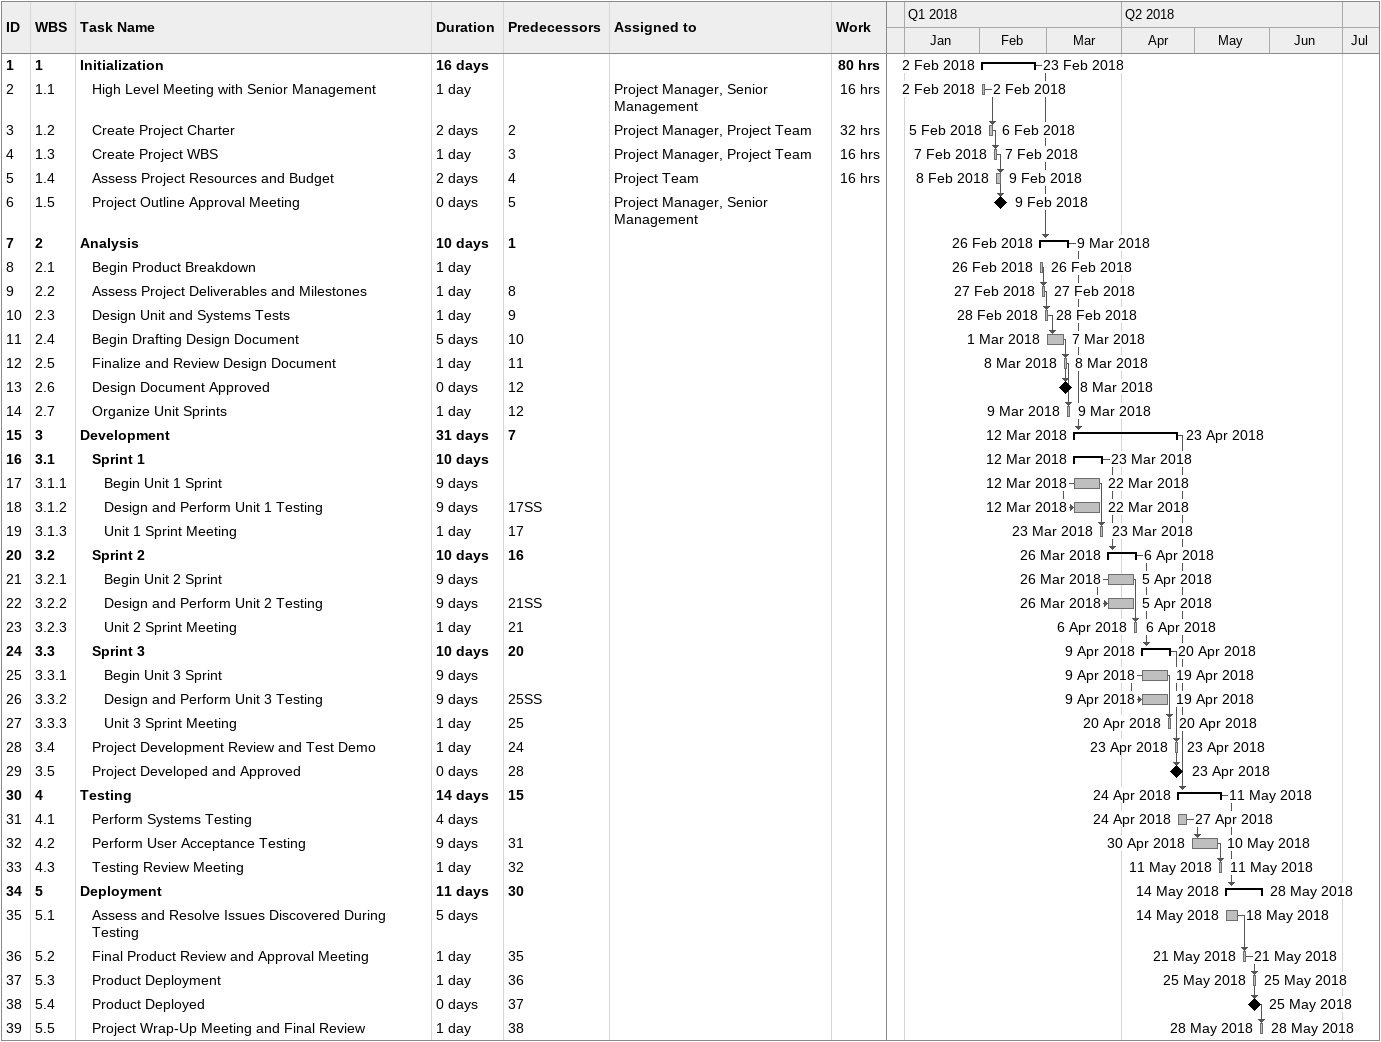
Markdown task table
| ID | WBS | Task | Duration | Start | Finish | Predecessors | Resources | Work (h) |
|---|---|---|---|---|---|---|---|---|
| 1 | 1 | **Initialization** | 16d | 2018-02-02 | 2018-02-23 |  |  | 80 |
| 2 | 1.1 | High Level Meeting with Senior Management | 1d | 2018-02-02 | 2018-02-02 |  | Project Manager, Senior Management | 16 |
| 3 | 1.2 | Create Project Charter | 2d | 2018-02-05 | 2018-02-06 | 2 | Project Manager, Project Team | 32 |
| 4 | 1.3 | Create Project WBS | 1d | 2018-02-07 | 2018-02-07 | 3 | Project Manager, Project Team | 16 |
| 5 | 1.4 | Assess Project Resources and Budget | 2d | 2018-02-08 | 2018-02-09 | 4 | Project Team | 16 |
| 6 | 1.5 | Project Outline Approval Meeting | 0d | 2018-02-09 | 2018-02-09 | 5 | Project Manager, Senior Management |  |
| 7 | 2 | **Analysis** | 10d | 2018-02-26 | 2018-03-09 | 1 |  |  |
| 8 | 2.1 | Begin Product Breakdown | 1d | 2018-02-26 | 2018-02-26 |  |  |  |
| 9 | 2.2 | Assess Project Deliverables and Milestones | 1d | 2018-02-27 | 2018-02-27 | 8 |  |  |
| 10 | 2.3 | Design Unit and Systems Tests | 1d | 2018-02-28 | 2018-02-28 | 9 |  |  |
| 11 | 2.4 | Begin Drafting Design Document | 5d | 2018-03-01 | 2018-03-07 | 10 |  |  |
| 12 | 2.5 | Finalize and Review Design Document | 1d | 2018-03-08 | 2018-03-08 | 11 |  |  |
| 13 | 2.6 | Design Document Approved | 0d | 2018-03-08 | 2018-03-08 | 12 |  |  |
| 14 | 2.7 | Organize Unit Sprints | 1d | 2018-03-09 | 2018-03-09 | 12 |  |  |
| 15 | 3 | **Development** | 31d | 2018-03-12 | 2018-04-23 | 7 |  |  |
| 16 | 3.1 | **Sprint 1** | 10d | 2018-03-12 | 2018-03-23 |  |  |  |
| 17 | 3.1.1 | Begin Unit 1 Sprint | 9d | 2018-03-12 | 2018-03-22 |  |  |  |
| 18 | 3.1.2 | Design and Perform Unit 1 Testing | 9d | 2018-03-12 | 2018-03-22 | 17SS |  |  |
| 19 | 3.1.3 | Unit 1 Sprint Meeting | 1d | 2018-03-23 | 2018-03-23 | 17 |  |  |
| 20 | 3.2 | **Sprint 2** | 10d | 2018-03-26 | 2018-04-06 | 16 |  |  |
| 21 | 3.2.1 | Begin Unit 2 Sprint | 9d | 2018-03-26 | 2018-04-05 |  |  |  |
| 22 | 3.2.2 | Design and Perform Unit 2 Testing | 9d | 2018-03-26 | 2018-04-05 | 21SS |  |  |
| 23 | 3.2.3 | Unit 2 Sprint Meeting | 1d | 2018-04-06 | 2018-04-06 | 21 |  |  |
| 24 | 3.3 | **Sprint 3** | 10d | 2018-04-09 | 2018-04-20 | 20 |  |  |
| 25 | 3.3.1 | Begin Unit 3 Sprint | 9d | 2018-04-09 | 2018-04-19 |  |  |  |
| 26 | 3.3.2 | Design and Perform Unit 3 Testing | 9d | 2018-04-09 | 2018-04-19 | 25SS |  |  |
| 27 | 3.3.3 | Unit 3 Sprint Meeting | 1d | 2018-04-20 | 2018-04-20 | 25 |  |  |
| 28 | 3.4 | Project Development Review and Test Demo | 1d | 2018-04-23 | 2018-04-23 | 24 |  |  |
| 29 | 3.5 | Project Developed and Approved | 0d | 2018-04-23 | 2018-04-23 | 28 |  |  |
| 30 | 4 | **Testing** | 14d | 2018-04-24 | 2018-05-11 | 15 |  |  |
| 31 | 4.1 | Perform Systems Testing | 4d | 2018-04-24 | 2018-04-27 |  |  |  |
| 32 | 4.2 | Perform User Acceptance Testing | 9d | 2018-04-30 | 2018-05-10 | 31 |  |  |
| 33 | 4.3 | Testing Review Meeting | 1d | 2018-05-11 | 2018-05-11 | 32 |  |  |
| 34 | 5 | **Deployment** | 11d | 2018-05-14 | 2018-05-28 | 30 |  |  |
| 35 | 5.1 | Assess and Resolve Issues Discovered During Testing | 5d | 2018-05-14 | 2018-05-18 |  |  |  |
| 36 | 5.2 | Final Product Review and Approval Meeting | 1d | 2018-05-21 | 2018-05-21 | 35 |  |  |
| 37 | 5.3 | Product Deployment | 1d | 2018-05-25 | 2018-05-25 | 36 |  |  |
| 38 | 5.4 | Product Deployed | 0d | 2018-05-25 | 2018-05-25 | 37 |  |  |
| 39 | 5.5 | Project Wrap-Up Meeting and Final Review | 1d | 2018-05-28 | 2018-05-28 | 38 |  |  |
